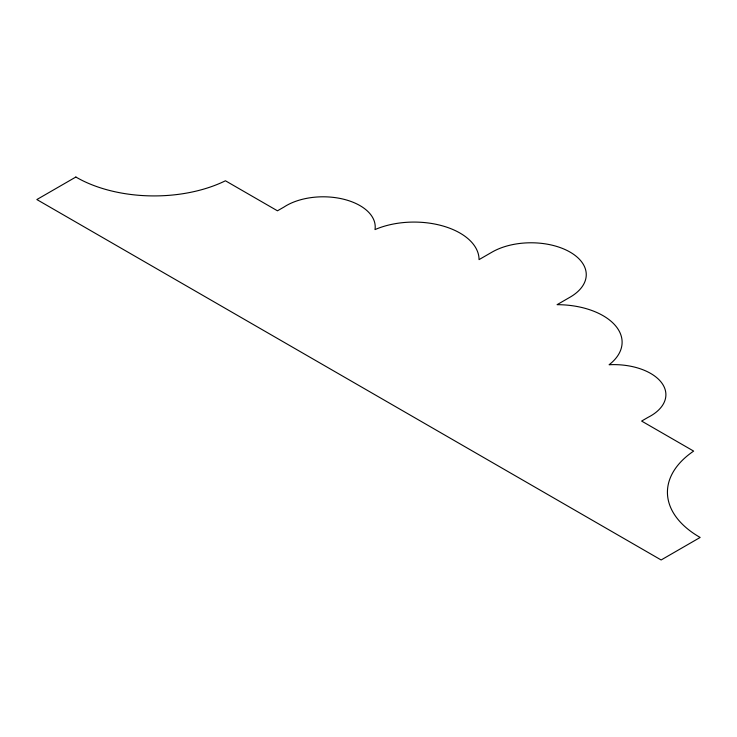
<?xml version="1.0" encoding="UTF-8"?>
<svg xmlns="http://www.w3.org/2000/svg" width="737" height="737" viewBox="0 0 737 737"><rect width="100%" height="100%" fill="white"/><g stroke="black" fill="none" stroke-linecap="round" stroke-linejoin="round"><path stroke-width="1.11" d="M75.865 177.027L36.85 199.552L661.135 559.973L700.15 537.448A110.006 63.511 0 0 1 693.646 451.099L641.623 421.067L648.127 417.308A52.078 30.07 0 0 0 661.688 382.844A52.078 30.07 0 0 0 609.112 364.741A65.031 37.541 0 0 0 615.248 325.432A65.031 37.541 0 0 0 557.089 304.676L570.088 297.168A55.183 31.857 0 0 0 570.088 252.109A55.183 31.857 0 0 0 492.058 252.109L479.05 259.617A65.031 37.541 0 0 0 443.103 226.038A65.031 37.541 0 0 0 375.004 229.585A52.078 30.07 0 0 0 343.654 199.23A52.078 30.07 0 0 0 283.966 207.06L277.462 210.81L225.439 180.777A110.006 63.511 0 0 1 75.865 177.027"/></g></svg>
